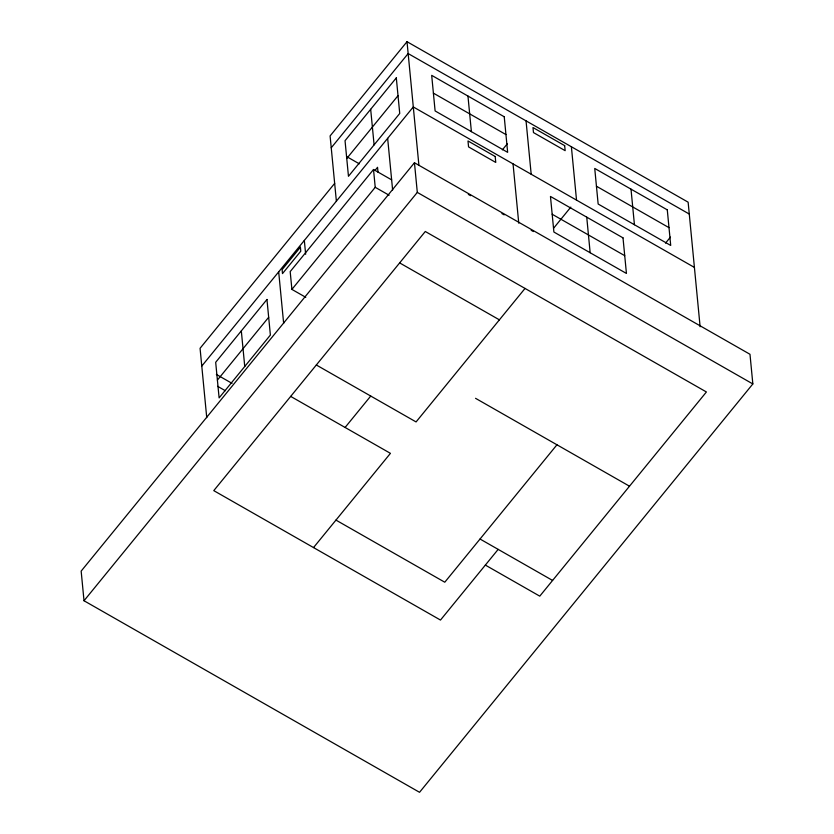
<?xml version="1.0" encoding="UTF-8"?>
<svg xmlns="http://www.w3.org/2000/svg" width="834" height="834" viewBox="0 0 834 834"><rect width="100%" height="100%" fill="white"/><g stroke="black" fill="none" stroke-linecap="round" stroke-linejoin="round"><path stroke-width="1.25" d="M700.122 326.73L688.133 202.182L407.013 41.7L330.097 135.932L336.373 201.171M331.234 147.795L408.149 53.564L689.28 214.046M346.746 158.502L398.026 95.67M334.663 183.386L200.066 348.299L206.749 417.657M201.776 366.084L413.289 106.94L694.42 267.422M391.646 179.863L373.517 169.51L290.19 271.603L291.9 289.398L305.776 297.311M375.144 170.261L377.541 167.311L378.021 172.252M217.403 380.096L268.673 317.274M291.9 289.398L375.227 187.306L373.517 169.51M414.456 162.745L81.159 571.102L84.015 600.751L419.544 792.3L752.841 383.942L749.985 354.283L414.456 162.745L417.302 192.393L84.015 600.751M502.381 149.849L507.281 143.855M345.099 427.456L370.734 396.046M553.682 228.109L570.81 207.124M313.521 547.584L390.437 453.342L290.68 396.4M525.034 288.428L416.072 421.931L316.326 364.99M665.542 243.121L670.453 237.106M556.945 444.793L444.783 582.215L335.956 520.093M498.169 549.377L440.488 620.058L213.775 490.632L425.288 231.487L706.408 391.97L539.765 596.154L485.346 565.087M433.399 93.147L505.946 134.566M596.446 186.232L668.993 227.651M552.171 214.244L624.718 255.663M468.322 194.395L470.564 195.677M501.943 213.598L504.184 214.87M531.143 230.267L533.406 231.55M417.302 192.393L752.841 383.942M346.954 156.771L359.308 163.818M375.227 187.306L389.092 195.219M399.642 262.898L499.399 319.839M475.547 398.318L629.493 486.201M216.35 374.403L232.04 383.369M217.632 386.319L225.326 390.719M480.03 539.025L552.577 580.443M631.004 189.151L634.434 224.732M586.74 217.163L590.159 252.744M571.384 146.742L576.523 200.118M526.046 120.857L531.185 174.243M513.046 163.881L518.758 223.189M467.957 96.056L471.387 131.647M407.013 41.7L418.877 164.955M387.654 138.35L392.626 190.037M370.671 109.296L374.101 144.876M304.327 240.442L305.661 254.276M278.692 271.853L283.654 323.425M241.318 330.889L244.748 366.48M396.306 77.885L345.036 140.706L348.466 176.287L399.736 113.466L396.306 77.885M300.407 247.198L282.111 269.611L282.497 273.594L300.793 251.18L300.407 247.198M266.963 299.479L215.683 362.3L219.113 397.891L270.383 335.059L266.963 299.479M564.67 145.637L532.978 127.539L533.468 132.575L565.16 150.673L564.67 145.637M504.236 116.77L431.689 75.352L435.108 110.943L507.656 152.351L504.236 116.77M667.283 209.855L594.736 168.447L598.155 204.028L670.713 245.446L667.283 209.855M495.198 156.5L467.989 140.967L468.562 146.899L495.761 162.432L495.198 156.5M623.008 237.867L550.461 196.449L553.891 232.04L626.438 273.458L623.008 237.867"/></g></svg>
